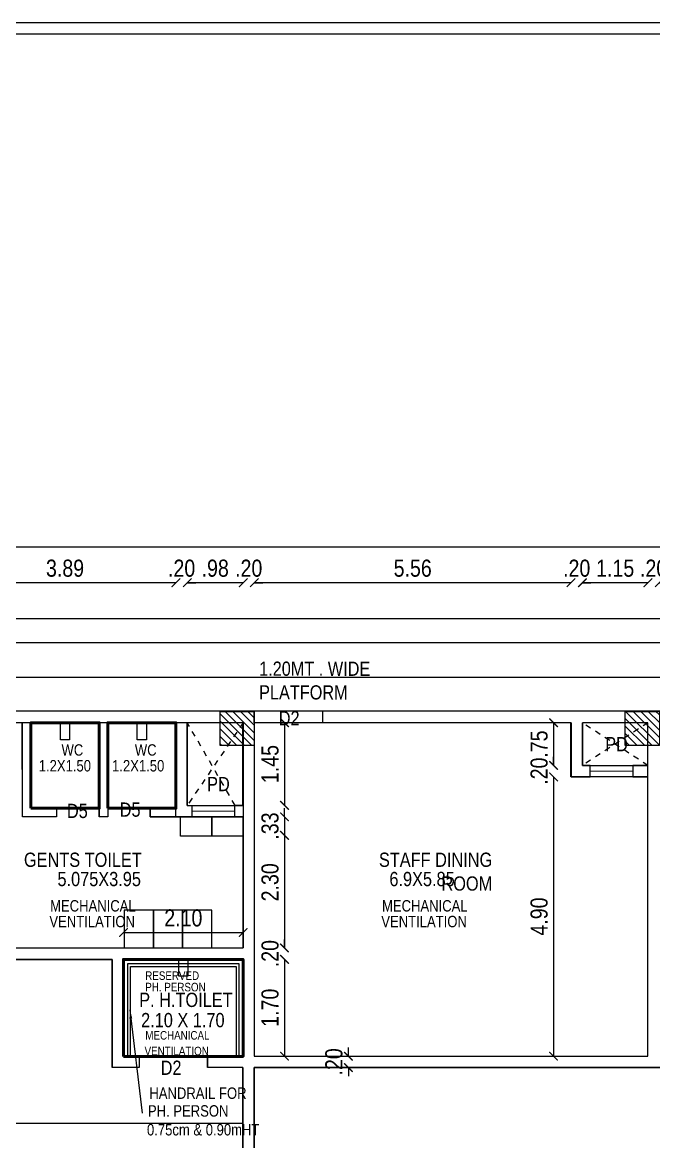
# Model space of a CAD drawing. Header units: metres. Extents: x 385023 to 385532, y 1408468 to 1408621.
# Drawn here: x 385370.92 to 385382, y 1408522.42 to 1408542.05 of the extents above; entities that cross this region are included whole.
import ezdxf
from ezdxf.enums import TextEntityAlignment as Align

# ---------------------------------------------------------------- set-up
doc = ezdxf.new("R2010")
doc.units = ezdxf.units.M
doc.header["$MEASUREMENT"] = 0
doc.linetypes.add('DASHED', pattern=[0.75, 0.5, -0.25])
for name, color, linetype in [('BLK_1_FLR_0_AC_ROOM_1', 7, 'Continuous'), ('BLK_1_FLR_0_AC_ROOM_2', 7, 'Continuous'), ('BLK_1_FLR_0_BLT_UP_AREA', 7, 'Continuous'), ('BLK_1_FLR_0_BLT_UP_AREA_DEDUCT', 7, 'Continuous'), ('BLK_1_FLR_0_CARPET_AREA', 7, 'Continuous'), ('S-COLUMN', 6, 'Continuous'), ('S-COLUMN HATCH', 8, 'Continuous')]:
    doc.layers.add(name, color=color, linetype=linetype)
for name, color, linetype, lineweight in [('BLK_1_FLR_0_ROOF_AREA', 7, 'Continuous', 25), ('BLK_1_FLR_0_SP_WC', 7, 'Continuous', 50), ('BLK_1_FLR_0_URINAL', 7, 'Continuous', 25), ('BLK_1_FLR_0_WASH', 7, 'Continuous', 25), ('BLK_1_FLR_0_WATER_CLOSET', 7, 'Continuous', 50), ('MEP INPUT', 3, 'Continuous', 0)]:
    doc.layers.add(name, color=color, linetype=linetype, lineweight=lineweight)
doc.styles.add('ARIAL', font='ARIALN.TTF')
doc.styles.add('CEN-GOT', font='ARIALN.TTF')
doc.styles.add('RIA-AP', font='ARIALN.TTF')
doc.dimstyles.new('RIA-AP', dxfattribs={"dimtxt": 0.3, "dimasz": 0.15, "dimexe": 0, "dimexo": 1, "dimgap": 0.1, "dimtad": 1, "dimzin": 4, "dimdsep": 46, "dimtxsty": 'RIA-AP', "dimblk": 'ARCHTICK', "dimcen": 0.09, "dimse1": 1, "dimse2": 1, "dimclrd": 8, "dimclre": 8, "dimclrt": 4, "dimazin": 0, "dimtfac": 1, "dimtix": 1, "dimtofl": 0, "dimtmove": 2, "dimatfit": 3, "dimfxl": 0, "dimtolj": 1, "dimtzin": 0, "dimarcsym": 0})
pattern_1 = [(135, (375052.11474, 1409514.67969), (-0.06629126074, -0.06629126074), [])]

# ---------------------------------------------------------------- blocks, each defined once
blk = doc.blocks.new('grid')
at = {"layer": 'S-COLUMN HATCH'}
h = blk.add_hatch(dxfattribs=at)
h.set_pattern_fill('ANSI31', color=256, scale=0.75, angle=90, style=0)
h.set_pattern_definition(pattern_1)
h.paths.add_polyline_path([(391814.043, 1408578.053), (391814.043, 1408577.453), (391814.643, 1408577.453), (391814.643, 1408578.053)])
h = blk.add_hatch(dxfattribs=at)
h.set_pattern_fill('ANSI31', color=256, scale=0.75, angle=90, style=0)
h.set_pattern_definition(pattern_1)
h.paths.add_polyline_path([(391821.153, 1408578.053), (391821.153, 1408577.453), (391821.753, 1408577.453), (391821.753, 1408578.053)])
at = {"layer": 'S-COLUMN', "ltscale": 5, "elevation": -63.957}
for points in [[(391814.043, 1408578.053), (391814.643, 1408578.053), (391814.643, 1408577.453), (391814.043, 1408577.453)], [(391821.153, 1408578.053), (391821.753, 1408578.053), (391821.753, 1408577.453), (391821.153, 1408577.453)]]:
    blk.add_lwpolyline(points, close=True, dxfattribs=at)
blk = doc.blocks.new('A$C6B3522BB')
at = {"layer": 'MEP INPUT', "color": 2, "lineweight": 0}
blk.add_lwpolyline([(-0.01, 0.2), (-0.01, 0), (-0.76, 0), (-0.76, 0.2)], close=True, dxfattribs=at)
at = {"layer": 'MEP INPUT', "lineweight": 0, "const_width": 0.02}
blk.add_lwpolyline([(-0.01, 0.1), (-0.76, 0.1)], dxfattribs=at)
blk = doc.blocks.new('_ArchTick')
at = {"color": 0, "linetype": 'ByBlock', "const_width": 0.15}
blk.add_lwpolyline([(-0.5, -0.5), (0.5, 0.5)], dxfattribs=at)
blk = doc.blocks.new('*D173')
at = {"color": 8, "lineweight": -2}
for p, q in [((385381.903, 1408532.221), (385381.753, 1408532.221)), ((385382.103, 1408532.221), (385382.253, 1408532.221))]:
    blk.add_line(p, q, dxfattribs=at)
at = {"layer": 'Defpoints', "color": 0}
for p in [(385381.903, 1408532.221), (385381.903, 1408529.765), (385382.103, 1408523.715)]:
    blk.add_point(p, dxfattribs=at)
at = {"color": 8, "lineweight": -2, "xscale": 0.15, "yscale": 0.15, "zscale": 0.15}
blk.add_blockref('_ArchTick', (385381.903, 1408532.221), dxfattribs=at)
at = {"color": 8, "lineweight": -2, "xscale": 0.15, "yscale": 0.15, "zscale": 0.15, "rotation": 180}
blk.add_blockref('_ArchTick', (385382.103, 1408532.221), dxfattribs=at)
at = {"color": 4, "insert": (385382.003, 1408532.474), "char_height": 0.3, "attachment_point": 5, "style": 'RIA-AP'}
blk.add_mtext('\\A1;.20', dxfattribs=at)
blk = doc.blocks.new('*D174')
at = {"color": 8, "lineweight": -2}
blk.add_line((385381.903, 1408532.221), (385380.753, 1408532.221), dxfattribs=at)
at = {"layer": 'Defpoints', "color": 0}
for p in [(385380.753, 1408532.221), (385380.753, 1408529.765), (385381.903, 1408529.765)]:
    blk.add_point(p, dxfattribs=at)
at = {"color": 8, "lineweight": -2, "xscale": 0.15, "yscale": 0.15, "zscale": 0.15, "rotation": 180}
blk.add_blockref('_ArchTick', (385380.753, 1408532.221), dxfattribs=at)
at = {"color": 8, "lineweight": -2, "xscale": 0.15, "yscale": 0.15, "zscale": 0.15}
blk.add_blockref('_ArchTick', (385381.903, 1408532.221), dxfattribs=at)
at = {"color": 4, "insert": (385381.328, 1408532.474), "char_height": 0.3, "attachment_point": 5, "style": 'RIA-AP'}
blk.add_mtext('\\A1;1.15', dxfattribs=at)
blk = doc.blocks.new('*D175')
at = {"color": 8, "lineweight": -2}
for p, q in [((385380.553, 1408532.221), (385380.403, 1408532.221)), ((385380.753, 1408532.221), (385380.903, 1408532.221))]:
    blk.add_line(p, q, dxfattribs=at)
at = {"layer": 'Defpoints', "color": 0}
for p in [(385380.553, 1408532.221), (385380.553, 1408529.765), (385380.753, 1408529.765)]:
    blk.add_point(p, dxfattribs=at)
at = {"color": 8, "lineweight": -2, "xscale": 0.15, "yscale": 0.15, "zscale": 0.15}
blk.add_blockref('_ArchTick', (385380.553, 1408532.221), dxfattribs=at)
at = {"color": 8, "lineweight": -2, "xscale": 0.15, "yscale": 0.15, "zscale": 0.15, "rotation": 180}
blk.add_blockref('_ArchTick', (385380.753, 1408532.221), dxfattribs=at)
at = {"color": 4, "insert": (385380.653, 1408532.474), "char_height": 0.3, "attachment_point": 5, "style": 'RIA-AP'}
blk.add_mtext('\\A1;.20', dxfattribs=at)
blk = doc.blocks.new('*D176')
at = {"color": 8, "lineweight": -2}
blk.add_line((385380.553, 1408532.221), (385374.994, 1408532.221), dxfattribs=at)
at = {"layer": 'Defpoints', "color": 0}
for p in [(385374.994, 1408532.221), (385374.994, 1408529.765), (385380.553, 1408529.765)]:
    blk.add_point(p, dxfattribs=at)
at = {"color": 8, "lineweight": -2, "xscale": 0.15, "yscale": 0.15, "zscale": 0.15, "rotation": 180}
blk.add_blockref('_ArchTick', (385374.994, 1408532.221), dxfattribs=at)
at = {"color": 8, "lineweight": -2, "xscale": 0.15, "yscale": 0.15, "zscale": 0.15}
blk.add_blockref('_ArchTick', (385380.553, 1408532.221), dxfattribs=at)
at = {"color": 4, "insert": (385377.774, 1408532.474), "char_height": 0.3, "attachment_point": 5, "style": 'RIA-AP'}
blk.add_mtext('\\A1;5.56', dxfattribs=at)
blk = doc.blocks.new('*D177')
at = {"color": 8, "lineweight": -2}
for p, q in [((385374.799, 1408532.221), (385374.649, 1408532.221)), ((385374.994, 1408532.221), (385375.144, 1408532.221))]:
    blk.add_line(p, q, dxfattribs=at)
at = {"layer": 'Defpoints', "color": 0}
for p in [(385374.799, 1408532.221), (385374.799, 1408529.765), (385374.994, 1408529.765)]:
    blk.add_point(p, dxfattribs=at)
at = {"color": 8, "lineweight": -2, "xscale": 0.15, "yscale": 0.15, "zscale": 0.15}
blk.add_blockref('_ArchTick', (385374.799, 1408532.221), dxfattribs=at)
at = {"color": 8, "lineweight": -2, "xscale": 0.15, "yscale": 0.15, "zscale": 0.15, "rotation": 180}
blk.add_blockref('_ArchTick', (385374.994, 1408532.221), dxfattribs=at)
at = {"color": 4, "insert": (385374.896, 1408532.474), "char_height": 0.3, "attachment_point": 5, "style": 'RIA-AP'}
blk.add_mtext('\\A1;.20', dxfattribs=at)
blk = doc.blocks.new('*D178')
at = {"color": 8, "lineweight": -2}
blk.add_line((385374.799, 1408532.221), (385373.818, 1408532.221), dxfattribs=at)
at = {"layer": 'Defpoints', "color": 0}
for p in [(385373.818, 1408532.221), (385373.818, 1408529.765), (385374.799, 1408529.765)]:
    blk.add_point(p, dxfattribs=at)
at = {"color": 8, "lineweight": -2, "xscale": 0.15, "yscale": 0.15, "zscale": 0.15, "rotation": 180}
blk.add_blockref('_ArchTick', (385373.818, 1408532.221), dxfattribs=at)
at = {"color": 8, "lineweight": -2, "xscale": 0.15, "yscale": 0.15, "zscale": 0.15}
blk.add_blockref('_ArchTick', (385374.799, 1408532.221), dxfattribs=at)
at = {"color": 4, "insert": (385374.308, 1408532.474), "char_height": 0.3, "attachment_point": 5, "style": 'RIA-AP'}
blk.add_mtext('\\A1;.98', dxfattribs=at)
blk = doc.blocks.new('*D179')
at = {"color": 8, "lineweight": -2}
for p, q in [((385373.618, 1408532.221), (385373.468, 1408532.221)), ((385373.818, 1408532.221), (385373.968, 1408532.221))]:
    blk.add_line(p, q, dxfattribs=at)
at = {"layer": 'Defpoints', "color": 0}
for p in [(385373.618, 1408532.221), (385373.618, 1408529.765), (385373.818, 1408529.765)]:
    blk.add_point(p, dxfattribs=at)
at = {"color": 8, "lineweight": -2, "xscale": 0.15, "yscale": 0.15, "zscale": 0.15}
blk.add_blockref('_ArchTick', (385373.618, 1408532.221), dxfattribs=at)
at = {"color": 8, "lineweight": -2, "xscale": 0.15, "yscale": 0.15, "zscale": 0.15, "rotation": 180}
blk.add_blockref('_ArchTick', (385373.818, 1408532.221), dxfattribs=at)
at = {"color": 4, "insert": (385373.718, 1408532.474), "char_height": 0.3, "attachment_point": 5, "style": 'RIA-AP'}
blk.add_mtext('\\A1;.20', dxfattribs=at)
blk = doc.blocks.new('*D180')
at = {"color": 8, "lineweight": -2}
blk.add_line((385373.618, 1408532.221), (385369.725, 1408532.221), dxfattribs=at)
at = {"layer": 'Defpoints', "color": 0}
for p in [(385369.725, 1408532.221), (385369.725, 1408529.765), (385373.618, 1408529.765)]:
    blk.add_point(p, dxfattribs=at)
at = {"color": 8, "lineweight": -2, "xscale": 0.15, "yscale": 0.15, "zscale": 0.15, "rotation": 180}
blk.add_blockref('_ArchTick', (385369.725, 1408532.221), dxfattribs=at)
at = {"color": 8, "lineweight": -2, "xscale": 0.15, "yscale": 0.15, "zscale": 0.15}
blk.add_blockref('_ArchTick', (385373.618, 1408532.221), dxfattribs=at)
at = {"color": 4, "insert": (385371.672, 1408532.474), "char_height": 0.3, "attachment_point": 5, "style": 'RIA-AP'}
blk.add_mtext('\\A1;3.89', dxfattribs=at)
blk = doc.blocks.new('*D232')
at = {"color": 8, "lineweight": -2}
blk.add_line((385375.524, 1408529.765), (385375.524, 1408528.315), dxfattribs=at)
at = {"layer": 'Defpoints', "color": 0}
for p in [(385374.994, 1408529.765), (385374.799, 1408528.315), (385375.524, 1408528.315)]:
    blk.add_point(p, dxfattribs=at)
at = {"color": 8, "lineweight": -2, "xscale": 0.15, "yscale": 0.15, "zscale": 0.15}
for p, rotation in [((385375.524, 1408529.765), 90), ((385375.524, 1408528.315), 270)]:
    blk.add_blockref('_ArchTick', p, dxfattribs=dict(at, rotation=rotation))
at = {"color": 4, "insert": (385375.271, 1408529.04), "char_height": 0.3, "attachment_point": 5, "rotation": 90, "style": 'RIA-AP'}
blk.add_mtext('\\A1;1.45', dxfattribs=at)
blk = doc.blocks.new('*D233')
at = {"color": 8, "lineweight": -2}
for p, q in [((385375.524, 1408528.115), (385375.524, 1408528.265)), ((385375.524, 1408527.79), (385375.524, 1408527.64))]:
    blk.add_line(p, q, dxfattribs=at)
at = {"layer": 'Defpoints', "color": 0}
for p in [(385374.798, 1408528.115), (385375.524, 1408528.115), (385374.799, 1408527.79)]:
    blk.add_point(p, dxfattribs=at)
at = {"color": 8, "lineweight": -2, "xscale": 0.15, "yscale": 0.15, "zscale": 0.15}
for p, rotation in [((385375.524, 1408528.115), 270), ((385375.524, 1408527.79), 90)]:
    blk.add_blockref('_ArchTick', p, dxfattribs=dict(at, rotation=rotation))
at = {"color": 4, "insert": (385375.271, 1408527.952), "char_height": 0.3, "attachment_point": 5, "rotation": 90, "style": 'RIA-AP'}
blk.add_mtext('\\A1;.33', dxfattribs=at)
blk = doc.blocks.new('*D234')
at = {"color": 8, "lineweight": -2}
blk.add_line((385375.524, 1408528.115), (385375.524, 1408525.814), dxfattribs=at)
at = {"layer": 'Defpoints', "color": 0}
for p in [(385374.798, 1408528.115), (385374.799, 1408525.814), (385375.524, 1408525.814)]:
    blk.add_point(p, dxfattribs=at)
at = {"color": 8, "lineweight": -2, "xscale": 0.15, "yscale": 0.15, "zscale": 0.15}
for p, rotation in [((385375.524, 1408528.115), 90), ((385375.524, 1408525.814), 270)]:
    blk.add_blockref('_ArchTick', p, dxfattribs=dict(at, rotation=rotation))
at = {"color": 4, "insert": (385375.271, 1408526.965), "char_height": 0.3, "attachment_point": 5, "rotation": 90, "style": 'RIA-AP'}
blk.add_mtext('\\A1;2.30', dxfattribs=at)
blk = doc.blocks.new('*D235')
at = {"color": 8, "lineweight": -2}
for p, q in [((385375.524, 1408525.814), (385375.524, 1408525.964)), ((385375.524, 1408525.614), (385375.524, 1408525.464))]:
    blk.add_line(p, q, dxfattribs=at)
at = {"layer": 'Defpoints', "color": 0}
for p in [(385374.799, 1408525.814), (385374.798, 1408525.614), (385375.524, 1408525.614)]:
    blk.add_point(p, dxfattribs=at)
at = {"color": 8, "lineweight": -2, "xscale": 0.15, "yscale": 0.15, "zscale": 0.15}
for p, rotation in [((385375.524, 1408525.814), 270), ((385375.524, 1408525.614), 90)]:
    blk.add_blockref('_ArchTick', p, dxfattribs=dict(at, rotation=rotation))
at = {"color": 4, "insert": (385375.271, 1408525.714), "char_height": 0.3, "attachment_point": 5, "rotation": 90, "style": 'RIA-AP'}
blk.add_mtext('\\A1;.20', dxfattribs=at)
blk = doc.blocks.new('*D236')
at = {"color": 8, "lineweight": -2}
blk.add_line((385375.524, 1408525.614), (385375.524, 1408523.915), dxfattribs=at)
at = {"layer": 'Defpoints', "color": 0}
for p in [(385374.798, 1408525.614), (385374.994, 1408523.915), (385375.524, 1408523.915)]:
    blk.add_point(p, dxfattribs=at)
at = {"color": 8, "lineweight": -2, "xscale": 0.15, "yscale": 0.15, "zscale": 0.15}
for p, rotation in [((385375.524, 1408525.614), 90), ((385375.524, 1408523.915), 270)]:
    blk.add_blockref('_ArchTick', p, dxfattribs=dict(at, rotation=rotation))
at = {"color": 4, "insert": (385375.271, 1408524.765), "char_height": 0.3, "attachment_point": 5, "rotation": 90, "style": 'RIA-AP'}
blk.add_mtext('\\A1;1.70', dxfattribs=at)
blk = doc.blocks.new('*D237')
at = {"color": 8, "lineweight": -2}
for p, q in [((385376.645, 1408523.915), (385376.645, 1408524.065)), ((385376.645, 1408523.715), (385376.645, 1408523.565))]:
    blk.add_line(p, q, dxfattribs=at)
at = {"layer": 'Defpoints', "color": 0}
for p in [(385374.994, 1408523.915), (385376.645, 1408523.715), (385376.645, 1408523.715)]:
    blk.add_point(p, dxfattribs=at)
at = {"color": 8, "lineweight": -2, "xscale": 0.15, "yscale": 0.15, "zscale": 0.15}
for p, rotation in [((385376.645, 1408523.915), 270), ((385376.645, 1408523.715), 90)]:
    blk.add_blockref('_ArchTick', p, dxfattribs=dict(at, rotation=rotation))
at = {"color": 4, "insert": (385376.392, 1408523.815), "char_height": 0.3, "attachment_point": 5, "rotation": 90, "style": 'RIA-AP'}
blk.add_mtext('\\A1;.20', dxfattribs=at)
blk = doc.blocks.new('*D238')
at = {"color": 8, "lineweight": -2}
blk.add_line((385372.698, 1408526.086), (385374.798, 1408526.086), dxfattribs=at)
at = {"layer": 'Defpoints', "color": 0}
for p in [(385374.798, 1408526.086), (385372.698, 1408525.614), (385374.798, 1408525.614)]:
    blk.add_point(p, dxfattribs=at)
at = {"color": 8, "lineweight": -2, "xscale": 0.15, "yscale": 0.15, "zscale": 0.15, "rotation": 180}
blk.add_blockref('_ArchTick', (385372.698, 1408526.086), dxfattribs=at)
at = {"color": 8, "lineweight": -2, "xscale": 0.15, "yscale": 0.15, "zscale": 0.15}
blk.add_blockref('_ArchTick', (385374.798, 1408526.086), dxfattribs=at)
at = {"color": 4, "insert": (385373.748, 1408526.339), "char_height": 0.3, "attachment_point": 5, "style": 'RIA-AP'}
blk.add_mtext('\\A1;2.10', dxfattribs=at)
blk = doc.blocks.new('*D239')
at = {"color": 8, "lineweight": -2}
blk.add_line((385380.247, 1408529.765), (385380.247, 1408529.015), dxfattribs=at)
at = {"layer": 'Defpoints', "color": 0}
for p in [(385380.553, 1408529.765), (385380.247, 1408529.015), (385380.753, 1408529.015)]:
    blk.add_point(p, dxfattribs=at)
at = {"color": 8, "lineweight": -2, "xscale": 0.15, "yscale": 0.15, "zscale": 0.15}
for p, rotation in [((385380.247, 1408529.765), 90), ((385380.247, 1408529.015), 270)]:
    blk.add_blockref('_ArchTick', p, dxfattribs=dict(at, rotation=rotation))
at = {"color": 4, "insert": (385379.994, 1408529.39), "char_height": 0.3, "attachment_point": 5, "rotation": 90, "style": 'RIA-AP'}
blk.add_mtext('\\A1;.75', dxfattribs=at)
blk = doc.blocks.new('*D240')
at = {"color": 8, "lineweight": -2}
for p, q in [((385380.247, 1408529.015), (385380.247, 1408529.165)), ((385380.247, 1408528.815), (385380.247, 1408528.665))]:
    blk.add_line(p, q, dxfattribs=at)
at = {"layer": 'Defpoints', "color": 0}
for p in [(385380.753, 1408529.015), (385380.247, 1408528.815), (385380.553, 1408528.815)]:
    blk.add_point(p, dxfattribs=at)
at = {"color": 8, "lineweight": -2, "xscale": 0.15, "yscale": 0.15, "zscale": 0.15}
for p, rotation in [((385380.247, 1408529.015), 270), ((385380.247, 1408528.815), 90)]:
    blk.add_blockref('_ArchTick', p, dxfattribs=dict(at, rotation=rotation))
at = {"color": 4, "insert": (385379.994, 1408528.915), "char_height": 0.3, "attachment_point": 5, "rotation": 90, "style": 'RIA-AP'}
blk.add_mtext('\\A1;.20', dxfattribs=at)
blk = doc.blocks.new('*D241')
at = {"color": 8, "lineweight": -2}
blk.add_line((385380.247, 1408528.815), (385380.247, 1408523.915), dxfattribs=at)
at = {"layer": 'Defpoints', "color": 0}
for p in [(385380.553, 1408528.815), (385380.247, 1408523.915), (385381.903, 1408523.915)]:
    blk.add_point(p, dxfattribs=at)
at = {"color": 8, "lineweight": -2, "xscale": 0.15, "yscale": 0.15, "zscale": 0.15}
for p, rotation in [((385380.247, 1408528.815), 90), ((385380.247, 1408523.915), 270)]:
    blk.add_blockref('_ArchTick', p, dxfattribs=dict(at, rotation=rotation))
at = {"color": 4, "insert": (385379.994, 1408526.365), "char_height": 0.3, "attachment_point": 5, "rotation": 90, "style": 'RIA-AP'}
blk.add_mtext('\\A1;4.90', dxfattribs=at)
blk = doc.blocks.new('*D399')
at = {"color": 8, "lineweight": -2}
blk.add_line((385309.903, 1408532.85), (385389.403, 1408532.85), dxfattribs=at)
at = {"layer": 'Defpoints', "color": 0}
for p in [(385389.403, 1408532.85), (385309.903, 1408529.965), (385389.403, 1408529.965)]:
    blk.add_point(p, dxfattribs=at)
at = {"color": 8, "lineweight": -2, "xscale": 0.15, "yscale": 0.15, "zscale": 0.15, "rotation": 180}
blk.add_blockref('_ArchTick', (385309.903, 1408532.85), dxfattribs=at)
at = {"color": 8, "lineweight": -2, "xscale": 0.15, "yscale": 0.15, "zscale": 0.15}
blk.add_blockref('_ArchTick', (385389.403, 1408532.85), dxfattribs=at)
at = {"color": 4, "insert": (385349.653, 1408533.104), "char_height": 0.3, "attachment_point": 5, "style": 'RIA-AP'}
blk.add_mtext('\\A1;79.50', dxfattribs=at)
blk = doc.blocks.new('*D443')
at = {"color": 8, "lineweight": -2}
blk.add_line((385310.811, 1408531.592), (385383.404, 1408531.592), dxfattribs=at)
at = {"layer": 'Defpoints', "color": 0}
for p in [(385383.404, 1408531.592), (385310.811, 1408531.167), (385383.404, 1408531.167, -63.957)]:
    blk.add_point(p, dxfattribs=at)
at = {"color": 8, "lineweight": -2, "xscale": 0.15, "yscale": 0.15, "zscale": 0.15, "rotation": 180}
blk.add_blockref('_ArchTick', (385310.811, 1408531.592), dxfattribs=at)
at = {"color": 8, "lineweight": -2, "xscale": 0.15, "yscale": 0.15, "zscale": 0.15}
blk.add_blockref('_ArchTick', (385383.404, 1408531.592), dxfattribs=at)
at = {"color": 4, "insert": (385347.107, 1408531.845), "char_height": 0.3, "attachment_point": 5, "style": 'RIA-AP'}
blk.add_mtext('\\A1;71.39', dxfattribs=at)

msp = doc.modelspace()

# ---------------------------------------------------------------- linework, layer by layer
for p, q in [((385383.404, 1408531.167, 0.025), (385309.911, 1408531.167, 0.025)), ((385374.994, 1408529.765, 0.025), (385374.994, 1408529.965, 0.025)), ((385376.194, 1408529.765, 0.025), (385376.194, 1408529.965, 0.025)), ((385373.618, 1408528.115, 0.025), (385373.618, 1408529.765, 0.025)), ((385373.818, 1408528.315, 0.025), (385373.818, 1408529.765, 0.025)), ((385373.818, 1408528.315, 0.025), (385373.906, 1408528.315, 0.025)), ((385374.796, 1408528.315, 0.025), (385374.655, 1408528.315, 0.025)), ((385370.625, 1408525.814, 0.025), (385374.798, 1408525.814, 0.025)), ((385370.625, 1408525.614, 0.025), (385372.498, 1408525.614, 0.025)), ((385372.498, 1408525.614, 0.025), (385372.498, 1408523.715, 0.025)), ((385372.698, 1408523.915, 0.025), (385372.698, 1408525.614, 0.025)), ((385372.698, 1408525.614, 0.025), (385372.698, 1408523.911, 0.025)), ((385372.698, 1408525.614, 0.025), (385372.698, 1408523.915, 0.025)), ((385372.698, 1408525.614, 0.025), (385374.798, 1408525.614, 0.025)), ((385374.798, 1408525.614, 0.025), (385374.797, 1408523.915, 0.025)), ((385372.972, 1408523.915, 0.025), (385372.698, 1408523.915, 0.025)), ((385372.972, 1408523.915, 0.025), (385372.972, 1408523.715, 0.025)), ((385372.972, 1408523.915, 0.025), (385372.972, 1408523.715, 0.025)), ((385374.797, 1408523.915, 0.025), (385374.172, 1408523.915, 0.025)), ((385374.172, 1408523.915, 0.025), (385374.172, 1408523.715, 0.025)), ((385372.972, 1408523.715, 0.025), (385372.498, 1408523.715, 0.025)), ((385374.793, 1408523.715, 0.025), (385374.172, 1408523.715, 0.025)), ((385384.434, 1408523.715, 0.025), (385374.994, 1408523.715, 0.025))]:
    msp.add_line(p, q)
at = {"color": 8, "linetype": 'DASHED', "ltscale": 0.05}
for p, q in [((385374.657, 1408528.315, 0.025), (385373.818, 1408529.765, 0.025)), ((385374.798, 1408529.765, 0.025), (385373.818, 1408528.315, 0.025)), ((385381.903, 1408529.015, 0.025), (385380.752, 1408529.765, 0.025)), ((385381.903, 1408529.765, 0.025), (385380.753, 1408529.015, 0.025))]:
    msp.add_line(p, q, dxfattribs=at)
at = {"lineweight": 0}
msp.add_line((385373.73, 1408525.614, 0.025), (385373.73, 1408525.614, 0.025), dxfattribs=at)
at = {"color": 8, "elevation": 0.025}
msp.add_lwpolyline([(385302.794, 1408468.209), (385302.794, 1408542.051), (385415.294, 1408542.051), (385415.294, 1408468.209)], close=True, dxfattribs=at)
at = {"color": 6, "elevation": 0.025}
msp.add_lwpolyline([(385302.994, 1408468.409), (385302.994, 1408541.851), (385415.094, 1408541.851), (385415.094, 1408468.409)], close=True, dxfattribs=at)
at = {"color": 2, "ltscale": 0.2, "elevation": 0.025}
msp.add_lwpolyline([(385309.303, 1408530.565), (385390.003, 1408530.565), (385390.003, 1408482.965), (385309.303, 1408482.965)], close=True, dxfattribs=at)
at = {"elevation": 0.025}
for points in [[(385374.994, 1408529.965), (385369.525, 1408529.965)], [(385382.103, 1408529.965), (385376.194, 1408529.965)], [(385374.798, 1408529.765), (385369.725, 1408529.765)], [(385371.074, 1408529.765), (385371.074, 1408528.265), (385371.524, 1408528.265), (385371.524, 1408528.115), (385370.924, 1408528.115), (385370.923, 1408529.766)], [(385372.424, 1408529.765), (385372.424, 1408528.115), (385372.274, 1408528.115), (385372.273, 1408529.766)], [(385374.799, 1408529.765), (385374.799, 1408525.814)], [(385374.994, 1408529.765), (385374.993, 1408529.765)], [(385374.994, 1408529.765), (385374.994, 1408523.915), (385381.903, 1408523.915), (385381.903, 1408529.765)], [(385380.553, 1408529.765), (385376.194, 1408529.765)], [(385380.553, 1408529.765), (385380.553, 1408528.815), (385380.892, 1408528.815), (385380.892, 1408529.015), (385380.753, 1408529.015)], [(385380.753, 1408529.015), (385380.753, 1408529.765)], [(385381.903, 1408529.765), (385380.753, 1408529.765)], [(385381.903, 1408529.015), (385381.641, 1408529.015), (385381.641, 1408528.815), (385381.903, 1408528.815)], [(385373.618, 1408528.265), (385373.168, 1408528.265), (385373.168, 1408528.115), (385373.906, 1408528.115), (385373.906, 1408528.315)], [(385374.798, 1408528.115), (385374.655, 1408528.115), (385374.655, 1408528.315)], [(385372.773, 1408523.915), (385372.773, 1408525.539), (385374.723, 1408525.539), (385374.723, 1408523.915)], [(385372.823, 1408523.915), (385372.823, 1408525.489), (385374.673, 1408525.489), (385374.673, 1408523.915)], [(385374.793, 1408523.715), (385374.793, 1408519.54)]]:
    msp.add_lwpolyline(points, dxfattribs=at)
at = {"linetype": 'Continuous', "elevation": 0.025}
msp.add_lwpolyline([(385374.994, 1408519.54), (385374.994, 1408523.715)], dxfattribs=at)
at = {"layer": 'BLK_1_FLR_0_AC_ROOM_1', "color": 2, "elevation": 0.025}
msp.add_lwpolyline([(385313.602, 1408486.965), (385313.602, 1408502.075), (385310.102, 1408502.075), (385310.102, 1408519.539), (385365.424, 1408519.539), (385365.424, 1408522.739), (385374.792, 1408522.739), (385374.792, 1408483.765), (385361.066, 1408483.765), (385361.066, 1408487.465), (385350.666, 1408487.465), (385350.666, 1408483.765), (385319.429, 1408483.765), (385319.429, 1408486.965)], close=True, dxfattribs=at)
at = {"layer": 'BLK_1_FLR_0_AC_ROOM_2', "color": 2, "elevation": 0.025}
msp.add_lwpolyline([(385377.734, 1408483.765), (385377.734, 1408493.604), (385374.993, 1408493.604), (385374.992, 1408511.995), (385377.723, 1408511.995), (385377.723, 1408519.739), (385374.993, 1408519.739), (385374.993, 1408523.715), (385384.433, 1408523.715), (385384.433, 1408526.755), (385389.202, 1408526.755), (385389.202, 1408491.245), (385384.21, 1408491.245), (385384.21, 1408483.765)], close=True, dxfattribs=at)
at = {"layer": 'BLK_1_FLR_0_BLT_UP_AREA', "color": 13, "elevation": 0.025}
msp.add_lwpolyline([(385309.903, 1408483.565), (385389.403, 1408483.565), (385389.403, 1408529.965), (385309.903, 1408529.965)], close=True, dxfattribs=at)
at = {"layer": 'BLK_1_FLR_0_BLT_UP_AREA_DEDUCT', "color": 13, "elevation": 0.025}
for points in [[(385373.817, 1408528.315), (385374.79, 1408528.315), (385374.79, 1408529.765), (385373.817, 1408529.765)], [(385380.752, 1408529.015), (385381.902, 1408529.015), (385381.902, 1408529.765), (385380.752, 1408529.765)]]:
    msp.add_lwpolyline(points, close=True, dxfattribs=at)
at = {"layer": 'BLK_1_FLR_0_CARPET_AREA', "color": 13, "elevation": 0.025}
for points in [[(385370.624, 1408525.814), (385374.797, 1408525.814), (385374.798, 1408528.115), (385373.167, 1408528.115), (385373.167, 1408528.265), (385373.617, 1408528.265), (385373.617, 1408529.765), (385372.423, 1408529.765), (385372.423, 1408528.115), (385372.273, 1408528.115), (385372.273, 1408529.765), (385371.073, 1408529.765), (385371.073, 1408528.265), (385371.523, 1408528.265), (385371.523, 1408528.115), (385370.923, 1408528.115), (385370.922, 1408529.766)], [(385389.203, 1408520.239), (385389.202, 1408526.755), (385384.433, 1408526.755), (385384.433, 1408523.715), (385374.993, 1408523.715), (385374.993, 1408519.739)], [(385374.792, 1408520.239), (385374.792, 1408523.715), (385374.171, 1408523.715), (385374.171, 1408523.915), (385374.797, 1408523.915), (385374.797, 1408525.614), (385372.697, 1408525.614), (385372.697, 1408523.911), (385372.971, 1408523.915), (385372.971, 1408523.715), (385372.497, 1408523.715), (385372.497, 1408525.614), (385370.624, 1408525.614)]]:
    msp.add_lwpolyline(points, dxfattribs=at)
msp.add_lwpolyline([(385381.902, 1408528.815), (385380.552, 1408528.815), (385380.552, 1408529.765), (385374.993, 1408529.765), (385374.993, 1408523.915), (385381.902, 1408523.915)], close=True, dxfattribs=at)
at = {"layer": 'BLK_1_FLR_0_ROOF_AREA', "color": 54, "elevation": 0.025}
msp.add_lwpolyline([(385309.903, 1408483.565), (385389.403, 1408483.565), (385389.403, 1408529.965), (385309.903, 1408529.965)], close=True, dxfattribs=at)
at = {"layer": 'BLK_1_FLR_0_SP_WC', "color": 233, "elevation": 0.025}
msp.add_lwpolyline([(385372.697, 1408523.911), (385374.797, 1408523.911), (385374.797, 1408525.614), (385372.697, 1408525.614)], close=True, dxfattribs=at)
at = {"layer": 'BLK_1_FLR_0_URINAL', "color": 235, "elevation": 0.025}
for points in [[(385372.71, 1408525.814), (385373.222, 1408525.814), (385373.222, 1408526.479), (385372.71, 1408526.479)], [(385373.222, 1408525.814), (385373.734, 1408525.814), (385373.734, 1408526.479), (385373.222, 1408526.479)], [(385373.734, 1408525.814), (385374.246, 1408525.814), (385374.246, 1408526.479), (385373.734, 1408526.479)]]:
    msp.add_lwpolyline(points, close=True, dxfattribs=at)
at = {"layer": 'BLK_1_FLR_0_WASH', "color": 60, "elevation": 0.025}
for points in [[(385371.593, 1408529.467), (385371.593, 1408529.765), (385371.753, 1408529.765), (385371.753, 1408529.467)], [(385372.94, 1408529.466), (385372.94, 1408529.765), (385373.1, 1408529.765), (385373.1, 1408529.466)], [(385373.667, 1408525.316), (385373.667, 1408525.614), (385373.827, 1408525.614), (385373.827, 1408525.316)]]:
    msp.add_lwpolyline(points, close=True, dxfattribs=at)
at = {"layer": 'BLK_1_FLR_0_WASH', "color": 55, "elevation": 0.025}
for points in [[(385373.698, 1408528.115), (385374.248, 1408528.115), (385374.248, 1408527.775), (385373.698, 1408527.775)], [(385374.248, 1408528.115), (385374.798, 1408528.115), (385374.798, 1408527.775), (385374.248, 1408527.775)]]:
    msp.add_lwpolyline(points, close=True, dxfattribs=at)
at = {"layer": 'BLK_1_FLR_0_WATER_CLOSET', "color": 1, "elevation": 0.025}
for points in [[(385371.074, 1408528.264), (385372.272, 1408528.264), (385372.272, 1408529.765), (385371.074, 1408529.765)], [(385372.421, 1408528.264), (385373.619, 1408528.264), (385373.619, 1408529.765), (385372.421, 1408529.765)]]:
    msp.add_lwpolyline(points, close=True, dxfattribs=at)

# ---------------------------------------------------------------- block references
at = {"color": 7}
msp.add_blockref('grid', (-6439.649, -48.089, 0.025), dxfattribs=at)
at = {"lineweight": 0}
for p in [(385381.651, 1408528.815, 0.025), (385374.665, 1408528.115, 0.025)]:
    msp.add_blockref('A$C6B3522BB', p, dxfattribs=at)

# ---------------------------------------------------------------- texts
at = {"style": 'RIA-AP'}
for s, p in [('D2', (385375.606, 1408529.719)), ('D5', (385371.888, 1408528.093)), ('D5', (385372.814, 1408528.116)), ('D2', (385373.533, 1408523.587))]:
    msp.add_text(s, height=0.25, dxfattribs=at).set_placement(p, align=Align.CENTER)
for s, height, p in [('WC', 0.2, (385371.61, 1408529.187)), ('WC', 0.2, (385372.897, 1408529.187)), ('1.2X1.50', 0.2, (385371.21, 1408528.91)), ('1.2X1.50', 0.2, (385372.497, 1408528.91)), ('5.075X3.95 ', 0.25, (385371.539, 1408526.898)), ('6.9X5.85', 0.25, (385377.365, 1408526.898)), ('P. H.TOILET', 0.25, (385372.974, 1408524.778)), ('2.10 X 1.70', 0.25, (385373.007, 1408524.423))]:
    msp.add_text(s, height=height, dxfattribs=at).set_placement(p)
at = {"color": 3, "ltscale": 1.5, "style": 'CEN-GOT'}
for s, height, p in [('MECHANICAL ', 0.2, (385371.41, 1408526.453)), ('MECHANICAL ', 0.2, (385377.236, 1408526.453)), ('VENTILATION ', 0.2, (385371.397, 1408526.177)), ('VENTILATION ', 0.2, (385377.223, 1408526.177)), ('RESERVED ', 0.15, (385373.08, 1408525.253)), ('PH. PERSON', 0.15, (385373.08, 1408525.052)), ('MECHANICAL ', 0.15, (385373.081, 1408524.206)), ('VENTILATION ', 0.15, (385373.068, 1408523.93)), ('HANDRAIL FOR ', 0.2, (385373.152, 1408523.166)), ('PH. PERSON', 0.2, (385373.127, 1408522.855)), ('0.75cm & 0.90mHT ', 0.2, (385373.11, 1408522.525))]:
    msp.add_text(s, height=height, rotation=360, dxfattribs=at).set_placement(p)
at = {"insert": (385375.079, 1408530.838), "char_height": 0.24915, "width": 5.62501, "attachment_point": 1, "rotation": 359.9361, "style": 'ARIAL'}
msp.add_mtext('1.20MT . WIDE \\PPLATFORM', dxfattribs=at)
at = {"lineweight": -2, "char_height": 0.25, "width": 6.36361, "attachment_point": 1, "style": 'RIA-AP'}
for insert in [(385381.153, 1408529.514), (385374.166, 1408528.814)]:
    msp.add_mtext('PD', dxfattribs=dict(at, insert=insert))
at = {"char_height": 0.25, "attachment_point": 3, "style": 'RIA-AP'}
for s, insert, width in [('GENTS TOILET', (385373.019, 1408527.486), 2.09227), ('STAFF DINING ROOM', (385379.17, 1408527.486), 2.47278)]:
    msp.add_mtext(s, dxfattribs=dict(at, insert=insert, width=width))

# ---------------------------------------------------------------- dimensions: what is measured, and where the dimension line sits
for base, p1, p2, picture, middle in [((385389.403, 1408532.85, 0.025), (385309.903, 1408529.965, 0.025), (385389.403, 1408529.965, 0.025), '*D399', (385349.653, 1408533.104, 0.025)), ((385369.725, 1408532.221, 0.025), (385373.618, 1408529.765, 0.025), (385369.725, 1408529.765, 0.025), '*D180', (385371.672, 1408532.474, 0.025)), ((385373.618, 1408532.221, 0.025), (385373.818, 1408529.765, 0.025), (385373.618, 1408529.765, 0.025), '*D179', (385373.718, 1408532.474, 0.025)), ((385373.818, 1408532.221, 0.025), (385374.799, 1408529.765, 0.025), (385373.818, 1408529.765, 0.025), '*D178', (385374.308, 1408532.474, 0.025)), ((385374.7986, 1408532.2206, 0.0252), (385374.9942, 1408529.7648, 0.0252), (385374.7986, 1408529.7648, 0.0252), '*D177', (385374.8964, 1408532.4738, 0.0252)), ((385374.994, 1408532.221, 0.025), (385380.553, 1408529.765, 0.025), (385374.994, 1408529.765, 0.025), '*D176', (385377.774, 1408532.474, 0.025)), ((385380.553, 1408532.221, 0.025), (385380.753, 1408529.765, 0.025), (385380.553, 1408529.765, 0.025), '*D175', (385380.653, 1408532.474, 0.025)), ((385380.753, 1408532.221, 0.025), (385381.903, 1408529.765, 0.025), (385380.753, 1408529.765, 0.025), '*D174', (385381.328, 1408532.474, 0.025)), ((385381.903, 1408532.221, 0.025), (385382.103, 1408523.715, 0.025), (385381.903, 1408529.765, 0.025), '*D173', (385382.003, 1408532.474, 0.025)), ((385374.798, 1408526.086, 0.025), (385372.698, 1408525.614, 0.025), (385374.798, 1408525.614, 0.025), '*D238', (385373.748, 1408526.339, 0.025))]:
    dim = msp.add_linear_dim(base=base, p1=p1, p2=p2, dimstyle='RIA-AP')
    dim.commit()
    dim.dimension.update_dxf_attribs({"geometry": picture, "text_midpoint": middle})
dim = msp.add_linear_dim(base=(385383.404, 1408531.592, 63.982), p1=(385310.811, 1408531.167, 63.982), p2=(385383.404, 1408531.167, 0.025), text='71.39', dimstyle='RIA-AP', override={"dimtxt": 0.3})
dim.commit()
dim.dimension.update_dxf_attribs({"geometry": '*D443', "text_midpoint": (385347.107, 1408531.845, 63.982)})
for base, p1, p2, picture, middle in [((385375.524, 1408528.315, 0.025), (385374.994, 1408529.765, 0.025), (385374.799, 1408528.315, 0.025), '*D232', (385375.271, 1408529.04, 0.025)), ((385380.247, 1408529.015, 0.025), (385380.553, 1408529.765, 0.025), (385380.753, 1408529.015, 0.025), '*D239', (385379.994, 1408529.39, 0.025)), ((385380.247, 1408528.815, 0.025), (385380.753, 1408529.015, 0.025), (385380.553, 1408528.815, 0.025), '*D240', (385379.994, 1408528.915, 0.025)), ((385380.247, 1408523.915, 0.025), (385380.553, 1408528.815, 0.025), (385381.903, 1408523.915, 0.025), '*D241', (385379.994, 1408526.365, 0.025)), ((385375.5242, 1408528.1148, 0.0252), (385374.7986, 1408527.7896, 0.0252), (385374.7977, 1408528.1148, 0.0252), '*D233', (385375.271, 1408527.9522, 0.0252)), ((385375.524, 1408525.814, 0.025), (385374.798, 1408528.115, 0.025), (385374.799, 1408525.814, 0.025), '*D234', (385375.271, 1408526.965, 0.025)), ((385375.524, 1408525.614, 0.025), (385374.799, 1408525.814, 0.025), (385374.798, 1408525.614, 0.025), '*D235', (385375.271, 1408525.714, 0.025)), ((385375.524, 1408523.915, 0.025), (385374.798, 1408525.614, 0.025), (385374.994, 1408523.915, 0.025), '*D236', (385375.271, 1408524.765, 0.025)), ((385376.645, 1408523.715, 0.025), (385374.994, 1408523.915, 0.025), (385376.645, 1408523.715, 0.025), '*D237', (385376.392, 1408523.815, 0.025))]:
    dim = msp.add_linear_dim(base=base, p1=p1, p2=p2, angle=90, dimstyle='RIA-AP')
    dim.commit()
    dim.dimension.update_dxf_attribs({"geometry": picture, "text_midpoint": middle})

# ---------------------------------------------------------------- leaders
msp.add_leader([(385372.809, 1408524.727, 0.025), (385373.026, 1408522.917, 0.025)], dimstyle='RIA-AP')

doc.saveas('drawing.dxf')
